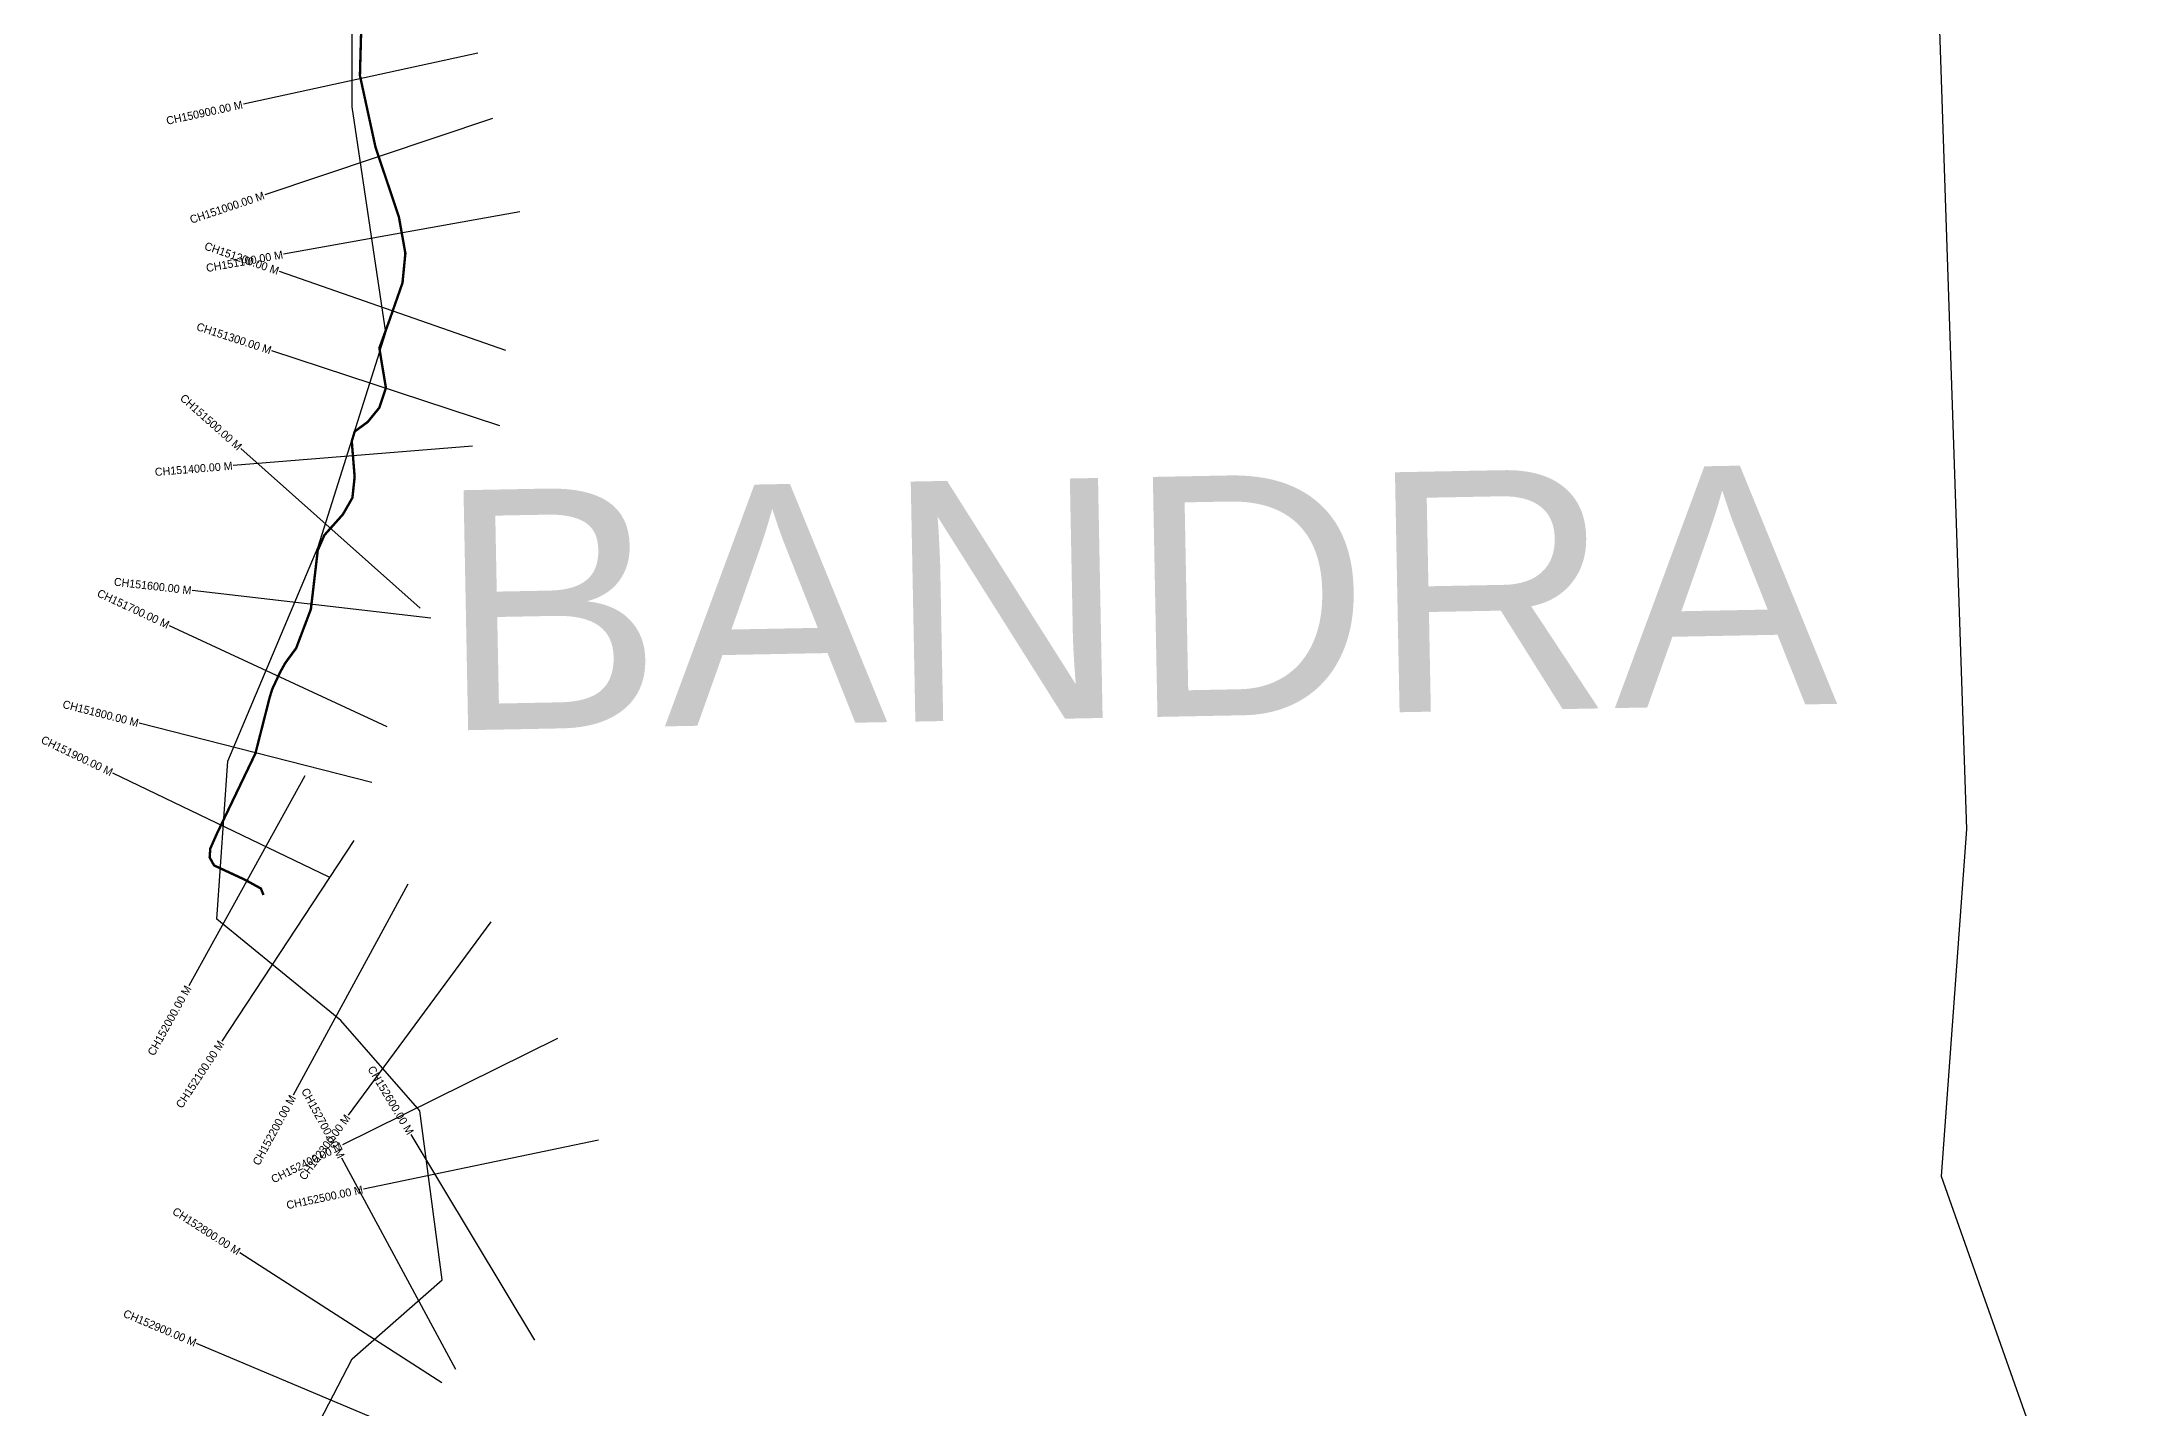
# Model space of a CAD drawing. Header units: metres. Extents: x 270095 to 273055, y 2106609 to 2112242.
# Drawn here: x 270444 to 273055, y 2108094 to 2109802 of the extents above; entities that cross this region are included whole.
import ezdxf
from ezdxf.enums import TextEntityAlignment as Align

# ---------------------------------------------------------------- set-up
doc = ezdxf.new("R2010")
doc.units = ezdxf.units.M
for name, color, linetype in [('ARTIFICIALLY PROTECTED', 4, 'Continuous'), ('CS', 134, 'Continuous'), ('CSMark', 6, 'Continuous'), ('VILLAGE BOUNDRY', 3, 'Continuous'), ('VILLAGE NAME', 250, 'Continuous')]:
    doc.layers.add(name, color=color, linetype=linetype)

msp = doc.modelspace()

# ---------------------------------------------------------------- linework, layer by layer
at = {"layer": 'ARTIFICIALLY PROTECTED', "flags": 128}
msp.add_lwpolyline([(270843.3, 2109817.4, 3, 3, 0), (270841.7, 2109759.6, 3, 3, 0), (270861.2, 2109669.9, 3, 3, 0), (270890.4, 2109582.9, 3, 3, 0), (270898.5, 2109537.4, 3, 3, 0), (270894.9, 2109500.5, 3, 3, 0), (270878.6, 2109453.8, 3, 3, 0), (270866, 2109419.1, 3, 3, 0), (270868.9, 2109400.9, 3, 3, 0), (270874.2, 2109369.2, 3, 3, 0), (270866, 2109344.5, 3, 3, 0), (270851.4, 2109326.6, 3, 3, 0), (270835.2, 2109314.8, 3, 3, 0), (270831.5, 2109302.5, 3, 3, 0), (270835.1, 2109257.9, 3, 3, 0), (270832.3, 2109231.9, 3, 3, 0), (270820.5, 2109211.2, 3, 3, 0), (270797.3, 2109185.2, 3, 3, 0), (270789, 2109166.2, 3, 3, 0), (270780.4, 2109092.6, 3, 3, 0), (270762, 2109043.9, 3, 3, 0), (270748.6, 2109025.7, 3, 3, 0), (270741.6, 2109013.1, 3, 3, 0), (270732, 2108992.5, 3, 3, 0), (270728.9, 2108982.3, 3, 3, 0), (270711.1, 2108912.4, 3, 3, 0), (270663.1, 2108812.4, 3, 3, 0), (270654.7, 2108793.5, 3, 3, 0), (270653.9, 2108782.4, 3, 3, 0), (270659.4, 2108772.4, 3, 3, 0), (270698.4, 2108754.3, 3, 3, 0), (270718, 2108743.5, 3, 3, 0), (270721.2, 2108735.4, 0, 0, 0)], format="xyseb", dxfattribs=at)
at = {"layer": 'CS'}
for p, q in [((270989.1, 2109787.4), (270696, 2109723.7)), ((270989.1, 2109787.4), (270696, 2109723.7)), ((271007.3, 2109706), (270722.9, 2109610.5)), ((271007.3, 2109706), (270722.9, 2109610.5)), ((271041.6, 2109589.1), (270746.3, 2109536.2)), ((271041.6, 2109589.1), (270746.3, 2109536.2)), ((271024.2, 2109415.9), (270741, 2109514.7)), ((271024.2, 2109415.9), (270741, 2109514.7)), ((271016.5, 2109322), (270731.6, 2109415.7)), ((271016.5, 2109322), (270731.6, 2109415.7)), ((270982.5, 2109296.5), (270683.4, 2109272.1)), ((270982.5, 2109296.5), (270683.4, 2109272.1)), ((270916.8, 2109093.9), (270692.8, 2109293.3)), ((270916.8, 2109093.9), (270692.8, 2109293.3)), ((270930.2, 2109081.4), (270632.1, 2109115.9)), ((270930.2, 2109081.4), (270632.1, 2109115.9)), ((270875.6, 2108945.4), (270603.6, 2109072)), ((270875.6, 2108945.4), (270603.6, 2109072)), ((270856.6, 2108876.1), (270565.9, 2108950.1)), ((270856.6, 2108876.1), (270565.9, 2108950.1)), ((270803.3, 2108757.9), (270532.9, 2108887.9)), ((270803.3, 2108757.9), (270532.9, 2108887.9)), ((270772.9, 2108884.5), (270627.7, 2108622)), ((270772.9, 2108884.5), (270627.7, 2108622)), ((270834, 2108803.5), (270669.1, 2108552.8)), ((270834, 2108803.5), (270669.1, 2108552.8)), ((270901.7, 2108748.8), (270758.4, 2108485.2)), ((270901.7, 2108748.8), (270758.4, 2108485.2)), ((271005.2, 2108701.7), (270827.2, 2108460.2)), ((271005.2, 2108701.7), (270827.2, 2108460.2)), ((271088.6, 2108556.2), (270819.8, 2108423)), ((271088.6, 2108556.2), (270819.8, 2108423)), ((271139.9, 2108429.1), (270846.2, 2108367.7)), ((271139.9, 2108429.1), (270846.2, 2108367.7)), ((271060.4, 2108179.2), (270905.9, 2108436.3)), ((271060.4, 2108179.2), (270905.9, 2108436.3)), ((270961.4, 2108142.3), (270819.1, 2108406.4)), ((270961.4, 2108142.3), (270819.1, 2108406.4)), ((270943.9, 2108125.9), (270691.7, 2108288.3)), ((270943.9, 2108125.9), (270691.7, 2108288.3)), ((270913.9, 2108058.4), (270637.5, 2108175)), ((270913.9, 2108058.4), (270637.5, 2108175))]:
    msp.add_line(p, q, dxfattribs=at)
at = {"layer": 'VILLAGE BOUNDRY', "color": 3, "true_color": 0x00ff00}
for points in [[(271955.8, 2111798.2, 0), (272389.2, 2111798.2, 0), (272537.3, 2111840.5, 0), (272547.8, 2112157.7, 0), (272854.4, 2112210.6, 0), (273055.3, 2112242.3, 0), (272902.3, 2111418.3, 0), (272817.7, 2110635.9, 0), (272807.1, 2110075.6, 0), (272849.4, 2108817.5, 0), (272817.7, 2108384, 0), (273008, 2107844.8, 0)], [(270634.5, 2107775, 0), (270831.8, 2108155.6, 0), (270944.6, 2108254.3, 0), (270916.4, 2108465.7, 0), (270817.7, 2108578.5, 0), (270662.7, 2108705.4, 0), (270676.8, 2108902.7, 0), (270789.5, 2109170.6, 0), (270874.1, 2109438.4, 0), (270831.8, 2109720.4, 0), (270831.8, 2109903.6, 0)]]:
    msp.add_polyline3d(points, dxfattribs=at)

# ---------------------------------------------------------------- texts
at = {"layer": 'CSMark'}
for s, rotation, p in [('CH150900.00 M', 12.2605, (270695, 2109723.5)), ('CH150900.00 M', 12.2605, (270695, 2109723.5)), ('CH151000.00 M', 18.561, (270721.9, 2109610.1)), ('CH151000.00 M', 18.561, (270721.9, 2109610.1)), ('CH151200.00 M', 340.7609, (270740, 2109515.1)), ('CH151200.00 M', 340.7609, (270740, 2109515.1)), ('CH151100.00 M', 10.1547, (270745.4, 2109536)), ('CH151100.00 M', 10.1547, (270745.4, 2109536)), ('CH151300.00 M', 341.7995, (270730.6, 2109416)), ('CH151300.00 M', 341.7995, (270730.6, 2109416)), ('CH151500.00 M', 318.3223, (270692, 2109294)), ('CH151500.00 M', 318.3223, (270692, 2109294)), ('CH151400.00 M', 4.6685, (270682.5, 2109272)), ('CH151400.00 M', 4.6685, (270682.5, 2109272)), ('CH151600.00 M', 353.4133, (270631.1, 2109116)), ('CH151600.00 M', 353.4133, (270631.1, 2109116)), ('CH151700.00 M', 335.0354, (270602.7, 2109072.5)), ('CH151700.00 M', 335.0354, (270602.7, 2109072.5)), ('CH151800.00 M', 345.7212, (270564.9, 2108950.3)), ('CH151800.00 M', 345.7212, (270564.9, 2108950.3)), ('CH151900.00 M', 334.3263, (270532, 2108888.3)), ('CH151900.00 M', 334.3263, (270532, 2108888.3)), ('CH152000.00 M', 61.0623, (270627.2, 2108621.1)), ('CH152000.00 M', 61.0623, (270627.2, 2108621.1)), ('CH152100.00 M', 56.6737, (270668.6, 2108552)), ('CH152100.00 M', 56.6737, (270668.6, 2108552)), ('CH152600.00 M', 301.0096, (270905.3, 2108437.2)), ('CH152600.00 M', 301.0096, (270905.3, 2108437.2)), ('CH152700.00 M', 298.3041, (270818.6, 2108407.3)), ('CH152700.00 M', 298.3041, (270818.6, 2108407.3)), ('CH152200.00 M', 61.4565, (270757.9, 2108484.3)), ('CH152200.00 M', 61.4565, (270757.9, 2108484.3)), ('CH152300.00 M', 53.6052, (270826.6, 2108459.4)), ('CH152300.00 M', 53.6052, (270826.6, 2108459.4)), ('CH152400.00 M', 26.3628, (270818.9, 2108422.6)), ('CH152400.00 M', 26.3628, (270818.9, 2108422.6)), ('CH152500.00 M', 11.8249, (270845.3, 2108367.5)), ('CH152500.00 M', 11.8249, (270845.3, 2108367.5)), ('CH152800.00 M', 327.2259, (270690.9, 2108288.9)), ('CH152800.00 M', 327.2259, (270690.9, 2108288.9)), ('CH152900.00 M', 337.1359, (270636.6, 2108175.4)), ('CH152900.00 M', 337.1359, (270636.6, 2108175.4))]:
    msp.add_text(s, height=10, rotation=rotation, dxfattribs=at).set_placement(p, align=Align.MIDDLE_RIGHT)
at = {"layer": 'VILLAGE NAME', "insert": (270936.8, 2109240.7), "char_height": 300, "attachment_point": 1, "rotation": 1.1028}
msp.add_mtext_dynamic_manual_height_columns('{\\fArial|b0|i0|c0|p34;BANDRA}', width=2578.433, gutter_width=1928.7, heights=[0], dxfattribs=at)
msp.add_mtext_dynamic_manual_height_columns('{\\fArial|b0|i0|c0|p34;BANDRA}', width=2578.433, gutter_width=1928.7, heights=[0], dxfattribs=at)

doc.saveas('drawing.dxf')
